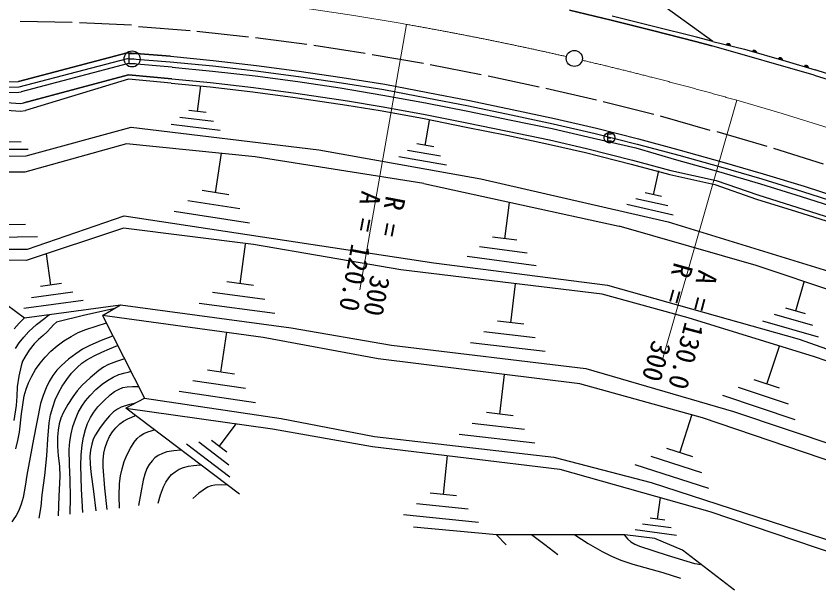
# Model space of a CAD drawing. Units: millimetres, scale not verified. Extents: x 40000 to 680000, y 20000 to 380000.
# Drawn here: x 406020 to 480438, y 260546 to 313300 of the extents above; entities that cross this region are included whole.
import ezdxf
from ezdxf.enums import TextEntityAlignment as Align

# ---------------------------------------------------------------- set-up
doc = ezdxf.new("R2010")
doc.units = ezdxf.units.MM
doc.header["$LTSCALE"] = 1000
doc.linetypes.add('CHAIN', pattern=[18.5, 12, -1.5, 3.5, -1.5])
for name, color, linetype, lineweight in [('M-BGD', 7, 'Continuous', 25), ('M-BMK', 2, 'CHAIN', 13), ('M-BMK-HTXT', 7, 'Continuous', 13), ('M-OTRS', 6, 'Continuous', 25)]:
    doc.layers.add(name, color=color, linetype=linetype, lineweight=lineweight)
doc.styles.add('ＭＳ ゴシック', font='')
doc.styles.get('ＭＳ ゴシック').set_extended_font_data('MS Gothic')

msp = doc.modelspace()

# ---------------------------------------------------------------- linework, layer by layer
at = {"layer": 'M-BGD'}
for p, q in [((470606, 310925), (464917, 315065)), ((457324, 313832), (461185, 312911)), ((461185, 312911), (457324, 313832)), ((461185, 312911), (457324, 313832)), ((465114, 312341), (461282, 313299)), ((411236, 312694), (406405, 312796)), ((411236, 312694), (406405, 312796)), ((416720, 312459), (411891, 312664)), ((416720, 312459), (411891, 312664)), ((461185, 312911), (465016, 311954)), ((465016, 311954), (461185, 312911)), ((465016, 311954), (461185, 312911)), ((422170, 311925), (417354, 312315)), ((422170, 311925), (417354, 312315)), ((427567, 311346), (422780, 311875)), ((427567, 311346), (422780, 311875)), ((465016, 311954), (468981, 310940)), ((468981, 310940), (465016, 311954)), ((469082, 311327), (465114, 312341)), ((432981, 310650), (428205, 311279)), ((432981, 310650), (428205, 311279)), ((470606, 310925), (469082, 311327)), ((438385, 309822), (433626, 310569)), ((438385, 309822), (433626, 310569)), ((468981, 310940), (470504, 310538)), ((470504, 310538), (468981, 310940)), ((479986, 307821), (470504, 310538)), ((470606, 310925), (473540, 310218)), ((471848, 310651), (472217, 310562)), ((471848, 310651), (472217, 310562)), ((472213, 310589), (471863, 310673)), ((472213, 310589), (471863, 310673)), ((471884, 310694), (472203, 310617)), ((471884, 310694), (472203, 310617)), ((472192, 310646), (471909, 310714)), ((472192, 310646), (471909, 310714)), ((471938, 310732), (472173, 310676)), ((471938, 310732), (472173, 310676)), ((472133, 310711), (471989, 310746)), ((472133, 310711), (471989, 310746)), ((406253, 307226), (416316, 309882)), ((416316, 309882), (406253, 307226)), ((416316, 309882), (420333, 309565)), ((420333, 309565), (416316, 309882)), ((443780, 308900), (439038, 309718)), ((443780, 308900), (439038, 309718)), ((473540, 310218), (477403, 309117)), ((474271, 310035), (474637, 309931)), ((474271, 310035), (474637, 309931)), ((474634, 309958), (474288, 310057)), ((474634, 309958), (474288, 310057)), ((474309, 310077), (474625, 309987)), ((474309, 310077), (474625, 309987)), ((474615, 310016), (474335, 310095)), ((474615, 310016), (474335, 310095)), ((474365, 310113), (474598, 310046)), ((474365, 310113), (474598, 310046)), ((474559, 310083), (474416, 310124)), ((474559, 310083), (474416, 310124)), ((406319, 306727), (416361, 309377)), ((416430, 308909), (406479, 306266)), ((416361, 309377), (420289, 309067)), ((420475, 308554), (416430, 308909)), ((416483, 309321), (416978, 309321)), ((420289, 309067), (424245, 308687)), ((420333, 309565), (424297, 309184)), ((420333, 309565), (424297, 309184)), ((424297, 309184), (428300, 308726)), ((424297, 309184), (428300, 308726)), ((476675, 309350), (477041, 309246)), ((476675, 309350), (477041, 309246)), ((477038, 309273), (476692, 309371)), ((477038, 309273), (476692, 309371)), ((476713, 309391), (477029, 309301)), ((476713, 309391), (477029, 309301)), ((477019, 309330), (476739, 309410)), ((477019, 309330), (476739, 309410)), ((476769, 309427), (477002, 309361)), ((476769, 309427), (477002, 309361)), ((476964, 309398), (476820, 309439)), ((476964, 309398), (476820, 309439)), ((477403, 309117), (480097, 308309)), ((420475, 308554), (424240, 308197)), ((424240, 308197), (428182, 307753)), ((424245, 308687), (428238, 308230)), ((428238, 308230), (432187, 307690)), ((428300, 308726), (432258, 308185)), ((428300, 308726), (432258, 308185)), ((432258, 308185), (436259, 307594)), ((432258, 308185), (436259, 307594)), ((449144, 307840), (444416, 308779)), ((449144, 307840), (444416, 308779)), ((479073, 308642), (479437, 308533)), ((479073, 308642), (479437, 308533)), ((479435, 308560), (479090, 308663)), ((479435, 308560), (479090, 308663)), ((479112, 308683), (479427, 308588)), ((479112, 308683), (479427, 308588)), ((479417, 308617), (479138, 308701)), ((479417, 308617), (479138, 308701)), ((479168, 308718), (479400, 308648)), ((479168, 308718), (479400, 308648)), ((479362, 308686), (479219, 308729)), ((479362, 308686), (479219, 308729)), ((489633, 305203), (480097, 308309)), ((406754, 305238), (416436, 307838)), ((416436, 307838), (406754, 305238)), ((416441, 307436), (406891, 304550)), ((420444, 307473), (416436, 307838)), ((416436, 307838), (420444, 307473)), ((420408, 307075), (416441, 307436)), ((420444, 307473), (424047, 307145)), ((420444, 307473), (424047, 307145)), ((428182, 307753), (432145, 307225)), ((432187, 307690), (436183, 307100)), ((436259, 307594), (440186, 306971)), ((436259, 307594), (440186, 306971)), ((454512, 306711), (449766, 307722)), ((454512, 306711), (449766, 307722)), ((479986, 307821), (482955, 306877)), ((400089, 306688), (406319, 306727)), ((400259, 307189), (406253, 307226)), ((400259, 307189), (406253, 307226)), ((420408, 307075), (424006, 306748)), ((422847, 304450), (423140, 306824)), ((424006, 306748), (427980, 306287)), ((424047, 307145), (428031, 306684)), ((424047, 307145), (428031, 306684)), ((428031, 306684), (431942, 306134)), ((428031, 306684), (431942, 306134)), ((432145, 307225), (436075, 306629)), ((436075, 306629), (440020, 305948)), ((436183, 307100), (440101, 306478)), ((440186, 306971), (444200, 306222)), ((440186, 306971), (444200, 306222)), ((399974, 306179), (406271, 306243)), ((406271, 306243), (406479, 306266)), ((427980, 306287), (431886, 305738)), ((431942, 306134), (436733, 305446)), ((431942, 306134), (436733, 305446)), ((440020, 305948), (443967, 305248)), ((440101, 306478), (444106, 305731)), ((444200, 306222), (448054, 305468)), ((444200, 306222), (448054, 305468)), ((459817, 305490), (455127, 306570)), ((459817, 305490), (455127, 306570)), ((399147, 305730), (406421, 305194)), ((406421, 305194), (406754, 305238)), ((406421, 305194), (406754, 305238)), ((431886, 305738), (436671, 305051)), ((436733, 305446), (439849, 304923)), ((436733, 305446), (439849, 304923)), ((443967, 305248), (447895, 304485)), ((444106, 305731), (447954, 304978)), ((448054, 305468), (452000, 304635)), ((448054, 305468), (452000, 304635)), ((465139, 304173), (460449, 305335)), ((465139, 304173), (460449, 305335)), ((398908, 305046), (406442, 304490)), ((406442, 304490), (406891, 304550)), ((423646, 304352), (422048, 304549)), ((436671, 305051), (439780, 304529)), ((439780, 304529), (443695, 303815)), ((439849, 304923), (443770, 304208)), ((439849, 304923), (443770, 304208)), ((447895, 304485), (451769, 303686)), ((447954, 304978), (451897, 304146)), ((452000, 304635), (455926, 303805)), ((452000, 304635), (455926, 303805)), ((421195, 303924), (424334, 303537)), ((443695, 303815), (447738, 303011)), ((443770, 304208), (447817, 303403)), ((443770, 304208), (447817, 303403)), ((451769, 303686), (455700, 302859)), ((451897, 304146), (455818, 303317)), ((455926, 303805), (459814, 302906)), ((455926, 303805), (459814, 302906)), ((470364, 302699), (465747, 304004)), ((470364, 302699), (465747, 304004)), ((406970, 300323), (416693, 302982)), ((416693, 302982), (434096, 300900)), ((424936, 302686), (420393, 303246)), ((443954, 301305), (444355, 303611)), ((447738, 303011), (451505, 302240)), ((447817, 303403), (451586, 302632)), ((447817, 303403), (451586, 302632)), ((455818, 303317), (459695, 302420)), ((459814, 302906), (463714, 301910)), ((459814, 302906), (463714, 301910)), ((451505, 302240), (455383, 301430)), ((451586, 302632), (455469, 301821)), ((451586, 302632), (455469, 301821)), ((455700, 302859), (459537, 301961)), ((459695, 302420), (463587, 301427)), ((475650, 301201), (471011, 302572)), ((403531, 301659), (406488, 301649)), ((416242, 301436), (406823, 298818)), ((428173, 300257), (416242, 301436)), ((444729, 301170), (443178, 301440)), ((455383, 301430), (458812, 300634)), ((455469, 301821), (458907, 301023)), ((455469, 301821), (458907, 301023)), ((459537, 301961), (463477, 301073)), ((460830, 302019), (461160, 302020)), ((463587, 301427), (467451, 300394)), ((463714, 301910), (467584, 300877)), ((463714, 301910), (467584, 300877)), ((407141, 300926), (402863, 300941)), ((434096, 300900), (449097, 298211)), ((442314, 300871), (445362, 300341)), ((458907, 301023), (463149, 299940)), ((458907, 301023), (463149, 299940)), ((463477, 301073), (467245, 299953)), ((467584, 300877), (471443, 299790)), ((467584, 300877), (471443, 299790)), ((480865, 299555), (476251, 301005)), ((480865, 299555), (476251, 301005)), ((399953, 300278), (406970, 300323)), ((424508, 296921), (425065, 300570)), ((443811, 297775), (428173, 300257)), ((445909, 299481), (441497, 300248)), ((458812, 300634), (463048, 299553)), ((463149, 299940), (466721, 298988)), ((463149, 299940), (466721, 298988)), ((467245, 299953), (471139, 298874)), ((467451, 300394), (471306, 299309)), ((463048, 299553), (466626, 298599)), ((471306, 299309), (475131, 298196)), ((471443, 299790), (475274, 298676)), ((471443, 299790), (475274, 298676)), ((406823, 298818), (399938, 298813)), ((465097, 296730), (465604, 298961)), ((466626, 298599), (470803, 297668)), ((466721, 298988), (470912, 298054)), ((466721, 298988), (470912, 298054)), ((471139, 298874), (475021, 297739)), ((475274, 298676), (479077, 297513)), ((475274, 298676), (479077, 297513)), ((443811, 297775), (461917, 293811)), ((449097, 298211), (466455, 294221)), ((470803, 297668), (474647, 296330)), ((470912, 298054), (474773, 296710)), ((470912, 298054), (474773, 296710)), ((475021, 297739), (478782, 296568)), ((475131, 298196), (478927, 297036)), ((425736, 296733), (423279, 297108)), ((478927, 297036), (482774, 295793)), ((479077, 297513), (482928, 296269)), ((479077, 297513), (482928, 296269)), ((421935, 296182), (426760, 295445)), ((463474, 296388), (466424, 295718)), ((465848, 296560), (464346, 296901)), ((474647, 296330), (478372, 295167)), ((474773, 296710), (478493, 295549)), ((474773, 296710), (478493, 295549)), ((478782, 296568), (482662, 295341)), ((451315, 292656), (451771, 296005)), ((466915, 294851), (462645, 295821)), ((478493, 295549), (482385, 294308)), ((478493, 295549), (482385, 294308)), ((407082, 291695), (416042, 294788)), ((416042, 294788), (444745, 290416)), ((427651, 294106), (420667, 295173)), ((478372, 295167), (482260, 293929)), ((402018, 293945), (406899, 293997)), ((466455, 294221), (481337, 289654)), ((415994, 293640), (406948, 290621)), ((428015, 292111), (415994, 293640)), ((474633, 290160), (461917, 293811)), ((407994, 292819), (400930, 292744)), ((452442, 292502), (450188, 292809)), ((426794, 288479), (427279, 292139)), ((441686, 289761), (428015, 292111)), ((448971, 291942), (453399, 291339)), ((400316, 291631), (407082, 291695)), ((409247, 288351), (408850, 291236)), ((454234, 290126), (447826, 290999)), ((406948, 290621), (399510, 290710)), ((399510, 290710), (406814, 285314)), ((444745, 290416), (460831, 288349)), ((460333, 287496), (441686, 289761)), ((493334, 283881), (474633, 290160)), ((410218, 288485), (408277, 288218)), ((428026, 288316), (425562, 288642)), ((451874, 284858), (452305, 288473)), ((460831, 288349), (478602, 283322)), ((478292, 285959), (479064, 288659)), ((407467, 287216), (411282, 287741)), ((424236, 287690), (429075, 287049)), ((468307, 285304), (460333, 287496)), ((412255, 286928), (406735, 286168)), ((406814, 285314), (415695, 286513)), ((414043, 285526), (415693, 286522)), ((415695, 286513), (431524, 284396)), ((429993, 285728), (422989, 286655)), ((479201, 285699), (477384, 286219)), ((428913, 283497), (414043, 285526)), ((414043, 285526), (417934, 277855)), ((480014, 281691), (468307, 285304)), ((476280, 285650), (479850, 284629)), ((431524, 284396), (440830, 282769)), ((453090, 284713), (450657, 285003)), ((480393, 283533), (475227, 285010)), ((425008, 280271), (425548, 283976)), ((449362, 284047), (454141, 283477)), ((439597, 281503), (428913, 283497)), ((455062, 282187), (448146, 283012)), ((478602, 283322), (492494, 278405)), ((440830, 282769), (458838, 280624)), ((475602, 279173), (476770, 282675)), ((458261, 279204), (439597, 281503)), ((493165, 277150), (480014, 281691)), ((458838, 280624), (472523, 276625)), ((426254, 280089), (423761, 280453)), ((450855, 276380), (451278, 280048)), ((422404, 279505), (427302, 278790)), ((469640, 276034), (458261, 279204)), ((476781, 278780), (474423, 279566)), ((428214, 277438), (421125, 278473)), ((472941, 278882), (477572, 277337)), ((417885, 277837), (416199, 276926)), ((417934, 277855), (430606, 275982)), ((478223, 275867), (471521, 278102)), ((416199, 276926), (429798, 275034)), ((426740, 268957), (416199, 276926)), ((452089, 276238), (449620, 276523)), ((467543, 272808), (468700, 276369)), ((472523, 276625), (489154, 271066)), ((424837, 273394), (426446, 275502)), ((430606, 275982), (439233, 274314)), ((448311, 275548), (453160, 274988)), ((488269, 269692), (469640, 276034)), ((429798, 275034), (439070, 273376)), ((425547, 272853), (424128, 273935)), ((439233, 274314), (455872, 272392)), ((454099, 273683), (447081, 274493)), ((425849, 270537), (421815, 273615)), ((422961, 273815), (425749, 271688)), ((439070, 273376), (456425, 271296)), ((468742, 272419), (466345, 273198)), ((445637, 268942), (446009, 272563)), ((455872, 272392), (464872, 270056)), ((464848, 272492), (469555, 270962)), ((470227, 269476), (463414, 271690)), ((456425, 271296), (470325, 267360)), ((464872, 270056), (483112, 264102)), ((446855, 268817), (444418, 269067)), ((465480, 266647), (465748, 268657)), ((443139, 268090), (447926, 267598)), ((470325, 267360), (489110, 261002)), ((448868, 266323), (441940, 267035)), ((466157, 266556), (464804, 266737)), ((450555, 265184), (442857, 265893)), ((464075, 266215), (466732, 265860)), ((462438, 265192), (450555, 265184)), ((450555, 265184), (451441, 264261)), ((465237, 264850), (462438, 265192)), ((467236, 265134), (463389, 265647)), ((467791, 263772), (465237, 264850)), ((472609, 260071), (467791, 263772))]:
    msp.add_line(p, q, dxfattribs=at)
for points in [[(471832, 310629), (471858, 310670), (471890, 310703), (471938, 310737), (471986, 310750), (472036, 310753), (472096, 310739), (472138, 310713), (472175, 310679), (472203, 310628), (472217, 310584), (472221, 310536)], [(471832, 310629), (471858, 310670), (471890, 310703), (471938, 310737), (471986, 310750), (472036, 310753), (472096, 310739), (472138, 310713), (472175, 310679), (472203, 310628), (472217, 310584), (472221, 310536)], [(474255, 310014), (474283, 310054), (474315, 310085), (474365, 310117), (474414, 310128), (474463, 310129), (474523, 310112), (474564, 310085), (474600, 310050), (474625, 309997), (474637, 309953), (474639, 309905)], [(474255, 310014), (474283, 310054), (474315, 310085), (474365, 310117), (474414, 310128), (474463, 310129), (474523, 310112), (474564, 310085), (474600, 310050), (474625, 309997), (474637, 309953), (474639, 309905)], [(476659, 309329), (476687, 309369), (476720, 309400), (476769, 309431), (476818, 309442), (476867, 309444), (476927, 309427), (476968, 309400), (477004, 309365), (477029, 309312), (477042, 309267), (477044, 309219)], [(476659, 309329), (476687, 309369), (476720, 309400), (476769, 309431), (476818, 309442), (476867, 309444), (476927, 309427), (476968, 309400), (477004, 309365), (477029, 309312), (477042, 309267), (477044, 309219)], [(479056, 308621), (479085, 308660), (479118, 308691), (479168, 308722), (479217, 308732), (479267, 308733), (479326, 308716), (479367, 308688), (479402, 308652), (479427, 308599), (479438, 308554), (479440, 308506)], [(479056, 308621), (479085, 308660), (479118, 308691), (479168, 308722), (479217, 308732), (479267, 308733), (479326, 308716), (479367, 308688), (479402, 308652), (479427, 308599), (479438, 308554), (479440, 308506)]]:
    msp.add_lwpolyline(points, close=True, dxfattribs=at)
for points in [[(417068, 309809), (416483, 309808), (416483, 308893), (417068, 308894)], [(461220, 302345), (460830, 302344), (460830, 301734), (461220, 301735)], [(415059, 286139), (412397, 285552), (409762, 284909), (409489, 284674), (409251, 284388), (408914, 284014), (408532, 283680), (408089, 283313), (407688, 282902), (407231, 282311), (406821, 281683), (406624, 281293), (406480, 280873), (406270, 279909), (406119, 278926), (406104, 278056), (406028, 277194), (405799, 275807)], [(406814, 285314), (406311, 284818), (405854, 284282)], [(405976, 282486), (406302, 282994), (406726, 283535), (407199, 284041), (407918, 284690), (408676, 285294), (408890, 285458), (409114, 285627)], [(405988, 273181), (406191, 273942), (406336, 274720), (406530, 276404), (406783, 278078), (406947, 278693), (407172, 279299), (407472, 279921), (407831, 280526), (408248, 281116), (408713, 281670), (409250, 282213), (409829, 282712), (410459, 283177), (411128, 283596), (411791, 283940), (412487, 284233), (413431, 284555), (414391, 284840)], [(414958, 283626), (413896, 283223), (412848, 282760), (412182, 282401), (411547, 281990), (410875, 281469), (410241, 280901), (409813, 280452), (409432, 279965), (409095, 279422), (408805, 278839), (408521, 278113), (408291, 277359), (407623, 274049), (407015, 270731), (406879, 269692), (406682, 268658), (406507, 268046), (406275, 267453), (406038, 266999), (405752, 266578), (405683, 266494), (405615, 266413)], [(408173, 266738), (408338, 267811), (408444, 268906), (408693, 270708), (408882, 272516), (408960, 274055), (409098, 275587), (409226, 276315), (409415, 277041), (409649, 277712), (409939, 278359), (410297, 278991), (410714, 279603), (411170, 280179), (411678, 280720), (412112, 281102), (412582, 281435), (413252, 281807), (413963, 282133), (414691, 282439), (415427, 282741)], [(416067, 281501), (415315, 281272), (414593, 280989), (414132, 280739), (413692, 280431), (412900, 279767), (412152, 279061), (411694, 278550), (411283, 278001), (410812, 277270), (410386, 276495), (410177, 276010), (410023, 275498), (409915, 274901), (409864, 274280), (409870, 273399), (409937, 272508), (410034, 271553), (410070, 270592), (409970, 268780), (409924, 266960)], [(411035, 267101), (411065, 268697), (411035, 270305), (410962, 271707), (410950, 273115), (411005, 273840), (411121, 274571), (411290, 275252), (411519, 275927), (411788, 276529), (412115, 277113), (412472, 277631), (412878, 278112), (413423, 278657), (414011, 279160), (414498, 279513), (415022, 279818), (415559, 280046), (416129, 280221), (416401, 280292), (416683, 280362)], [(412221, 267252), (412089, 269434), (412016, 271628), (412047, 272577), (412140, 273529), (412263, 274245), (412446, 274956), (412649, 275522), (412907, 276062), (413232, 276568), (413615, 277052), (414157, 277629), (414750, 278171), (415150, 278469), (415573, 278708), (415928, 278845), (416310, 278925), (416827, 278959), (417355, 278951)], [(417102, 277414), (416427, 277252), (415775, 277034), (415408, 276850), (415066, 276610), (414669, 276235), (414302, 275803), (413815, 275150), (413381, 274468), (413182, 274049), (413035, 273595), (412925, 273047), (412873, 272477), (412880, 271746), (412947, 271021), (413204, 269214), (413419, 267404)], [(414472, 267538), (414248, 269507), (414082, 271504), (414091, 272132), (414161, 272766), (414281, 273296), (414463, 273822), (414690, 274298), (414968, 274743), (415278, 275129), (415632, 275472), (415992, 275742), (416392, 275965), (416739, 276114), (417095, 276248)], [(415593, 267680), (415577, 268821), (415621, 269961), (415705, 270649), (415848, 271326), (416051, 271981), (416316, 272632), (416613, 273224), (416970, 273798), (417231, 274115), (417529, 274383), (417872, 274591), (418249, 274750), (418539, 274845), (418835, 274933)], [(421285, 273043), (420642, 272990), (419996, 272876), (419582, 272741), (419194, 272550), (418892, 272337), (418623, 272070), (418366, 271724), (418155, 271336), (417954, 270816), (417811, 270276), (417593, 269093), (417373, 267907)], [(419203, 268139), (419413, 268894), (419682, 269636), (419898, 270069), (420170, 270478), (420443, 270783), (420762, 271047), (421134, 271273), (421534, 271446), (421990, 271572), (422454, 271637), (422783, 271660), (423113, 271674)], [(425606, 269800), (425027, 269837), (424453, 269812), (424101, 269735), (423763, 269599), (423349, 269350), (422954, 269043), (422683, 268800), (422418, 268547)], [(456246, 263348), (455024, 264265), (453804, 265186)], [(457817, 265189), (459061, 264397), (460339, 263655), (461195, 263224), (462084, 262845), (463179, 262472), (464304, 262152), (465971, 261691), (467621, 261185)], [(462400, 265159), (462679, 264829), (463002, 264542), (463379, 264313), (463803, 264129), (466376, 263302), (468912, 262550), (469164, 262494), (469425, 262438)]]:
    msp.add_lwpolyline(points, dxfattribs=at)
for centre, radius in [((416775, 309321), 746), ((461025, 302020), 498)]:
    msp.add_circle(centre, radius, dxfattribs=at)
at = {"layer": 'M-BMK'}
for points in [[(425753, 314892), (429489, 314453), (433414, 313927), (437329, 313340), (441431, 312662), (441821, 312594), (442212, 312526)], [(472821, 305486), (477024, 304252), (481400, 302901), (482728, 302479), (484244, 301990)]]:
    msp.add_lwpolyline(points, dxfattribs=at)
for start, end in [(79.40373, 80.04731), (77.15554, 79.40373), (75.58401, 76.87548), (74.04602, 75.58401)]:
    msp.add_arc((390361, 17041), 300000, start, end, dxfattribs=at)
at = {"layer": 'M-BMK-HTXT'}
for p, q in [((442211, 312526), (437891, 287902)), ((472821, 305486), (465949, 281449))]:
    msp.add_line(p, q, dxfattribs=at)
at = {"layer": 'M-OTRS'}
msp.add_circle((457762, 309369), 746, dxfattribs=at)

# ---------------------------------------------------------------- texts
at = {"layer": 'M-BMK-HTXT', "style": 'ＭＳ ゴシック'}
for s, rotation, p in [('A = 120.0', 259.14, (437523, 297257)), ('R =   300', 259.14, (439784, 296813)), ('R =   300', 254.34, (466510, 290689)), ('A = 130.0', 255.24, (468771, 289979))]:
    msp.add_text(s, height=1833, rotation=rotation, dxfattribs=at).set_placement(p, align=Align.BOTTOM_LEFT)

doc.saveas('drawing.dxf')
